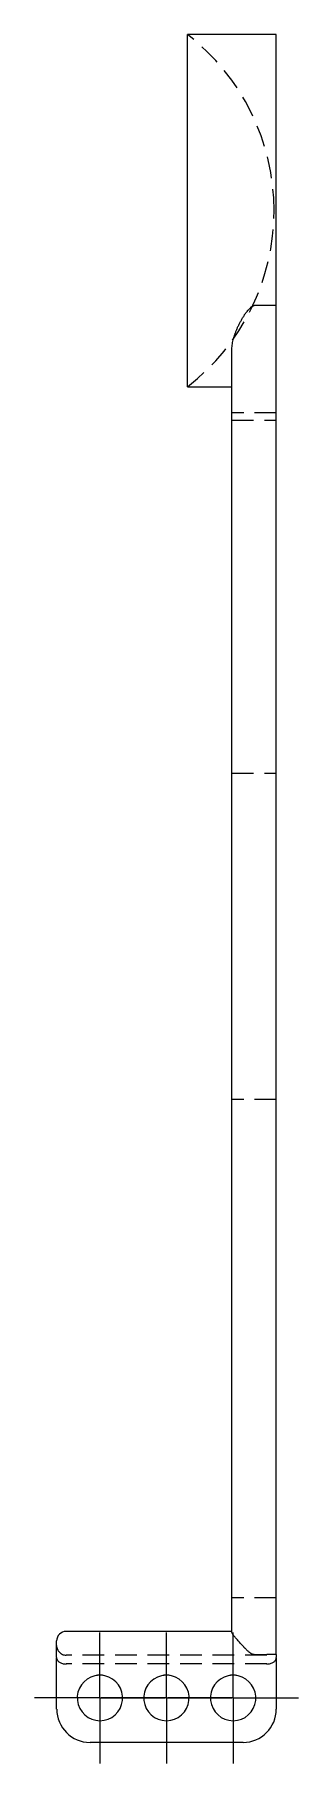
# Model space of a CAD drawing. Header units: millimetres. Extents: x 70 to 231, y 6 to 164.
# Drawn here: x 215.2 to 230.7, y 5.8 to 107 of the extents above.
import ezdxf

# ---------------------------------------------------------------- set-up
doc = ezdxf.new("R2010")
doc.units = ezdxf.units.MM
doc.linetypes.add('HIDDEN', pattern=[1.905, 1.27, -0.635])
doc.layers.add('10', color=7, linetype='Continuous')

# ---------------------------------------------------------------- blocks, each defined once
blk = doc.blocks.new('SW_CENTERMARKSYMBOL_1')
at = {"layer": '10', "color": 0}
for p, q in [((0, 2.5), (0, 3.83)), ((0, 0), (0, 2.5)), ((-2.5, 0), (-3.83, 0)), ((0, 0), (-2.5, 0)), ((0, 0), (0, -2.5)), ((0, 0), (2.5, 0)), ((2.5, 0), (3.83, 0)), ((0, -2.5), (0, -3.83))]:
    blk.add_line(p, q, dxfattribs=at)
blk = doc.blocks.new('SW_CENTERMARKSYMBOL_2')
at = {"layer": '10', "color": 0}
for p, q in [((0, 2.5), (0, 3.83)), ((0, 0), (0, 2.5)), ((-2.5, 0), (-3.83, 0)), ((0, 0), (-2.5, 0)), ((0, 0), (0, -2.5)), ((0, 0), (2.5, 0)), ((2.5, 0), (3.83, 0)), ((0, -2.5), (0, -3.83))]:
    blk.add_line(p, q, dxfattribs=at)
blk = doc.blocks.new('SW_CENTERMARKSYMBOL_3')
at = {"layer": '10', "color": 0}
for p, q in [((0, 2.5), (0, 3.83)), ((0, 0), (0, 2.5)), ((-2.5, 0), (-3.83, 0)), ((0, 0), (-2.5, 0)), ((0, 0), (0, -2.5)), ((0, 0), (2.5, 0)), ((2.5, 0), (3.83, 0)), ((0, -2.5), (0, -3.83))]:
    blk.add_line(p, q, dxfattribs=at)

msp = doc.modelspace()

# ---------------------------------------------------------------- linework, layer by layer
at = {"color": 7, "linetype": 'Continuous', "lineweight": 25}
for p, q in [((229.41, 107), (224.21, 107)), ((224.21, 96.69), (224.21, 107)), ((229.41, 91.13), (229.41, 107)), ((224.21, 86.38), (224.21, 96.69)), ((229.41, 91.13), (228.11, 91.13)), ((224.21, 86.38), (226.81, 86.38)), ((226.81, 13.5), (217.09, 13.5)), ((216.53, 11.98), (216.53, 12.94)), ((216.53, 10.9), (216.53, 11.93)), ((228.11, 12.14), (228.85, 12.14)), ((229.41, 12.14), (228.85, 12.14)), ((229.41, 12.14), (229.41, 11.98)), ((229.41, 11.93), (229.41, 10.9)), ((216.53, 8.95), (216.53, 10.9)), ((229.41, 10.9), (229.41, 8.95)), ((227.46, 7), (218.49, 7))]:
    msp.add_line(p, q, dxfattribs=at)
at = {"color": 7, "linetype": 'HIDDEN', "lineweight": 18}
for p, q in [((229.41, 84.86), (226.81, 84.86)), ((226.81, 84.43), (229.41, 84.43)), ((226.81, 63.76), (229.41, 63.76)), ((229.41, 44.65), (226.81, 44.65)), ((229.41, 15.46), (226.81, 15.46)), ((228.85, 12.11), (217.09, 12.11)), ((228.85, 11.59), (217.09, 11.59))]:
    msp.add_line(p, q, dxfattribs=at)
at = {"color": 7, "linetype": 'HIDDEN', "lineweight": 18, "flags": 128}
for points in [[(218.95, 10.93), (218.9, 10.92), (218.78, 10.9)], [(219.36, 10.9), (219.24, 10.92), (219.11, 10.93)], [(222.86, 10.93), (222.81, 10.92), (222.68, 10.9)], [(223.27, 10.9), (223.14, 10.92), (223.01, 10.93)], [(226.76, 10.93), (226.71, 10.92), (226.58, 10.9)], [(227.17, 10.9), (227.04, 10.92), (226.91, 10.93)]]:
    msp.add_lwpolyline(points, dxfattribs=at)
at = {"color": 7, "linetype": 'HIDDEN', "lineweight": 18}
for centre, radius, start, end in [((216.27, 96.69), 13.01, 0, 52.4105), ((216.27, 96.69), 13.01, 307.5895, 0), ((217.09, 12.67), 0.559, 180, 270)]:
    msp.add_arc(centre, radius, start, end, dxfattribs=at)
at = {"color": 7, "linetype": 'Continuous', "lineweight": 25}
for centre, radius, start, end in [((217.09, 12.94), 0.559, 90, 180), ((219.07, 9.6), 1.33, 102.6804, 77.3196), ((222.97, 9.6), 1.33, 102.6804, 77.3196), ((226.88, 9.6), 1.33, 102.6804, 77.3196), ((218.49, 8.95), 1.95, 180, 270), ((227.46, 8.95), 1.95, 270, 0)]:
    msp.add_arc(centre, radius, start, end, dxfattribs=at)
at = {"color": 7, "linetype": 'HIDDEN', "lineweight": 18}
for centre, start_param, end_param in [((217.09, 11.97), 3.155455, 4.712389), ((228.85, 11.97), 4.712389, 6.269323)]:
    msp.add_ellipse(centre, major_axis=(0.559, 0), ratio=0.683204, start_param=start_param, end_param=end_param, dxfattribs=at)
at = {"color": 7, "linetype": 'Continuous', "lineweight": 25}
for points, knots in [([(226.81, 88.59), (226.81, 88.64), (226.81, 88.69), (226.82, 88.79), (226.83, 88.84), (226.84, 88.94), (226.85, 88.99), (226.88, 89.1), (226.9, 89.21), (226.94, 89.31), (226.96, 89.39), (226.97, 89.42), (226.99, 89.46), (226.99, 89.48), (227, 89.5), (227.03, 89.57), (227.08, 89.7), (227.12, 89.81), (227.17, 89.92), (227.2, 89.98), (227.26, 90.09), (227.29, 90.14), (227.35, 90.26), (227.38, 90.31), (227.43, 90.4), (227.46, 90.45), (227.5, 90.51), (227.53, 90.55), (227.54, 90.57), (227.55, 90.6), (227.56, 90.61), (227.59, 90.65), (227.61, 90.68), (227.65, 90.74), (227.67, 90.76), (227.71, 90.8), (227.72, 90.82), (227.74, 90.85), (227.76, 90.87), (227.8, 90.91), (227.82, 90.94), (227.85, 90.96), (227.86, 90.98), (227.89, 91), (227.9, 91.01), (227.92, 91.03), (227.93, 91.04), (227.94, 91.05), (227.95, 91.05), (227.96, 91.07), (227.97, 91.07), (227.99, 91.08), (227.99, 91.09), (228.01, 91.1), (228.02, 91.1), (228.03, 91.11), (228.04, 91.11), (228.04, 91.11), (228.05, 91.12), (228.05, 91.12), (228.06, 91.12), (228.07, 91.12), (228.09, 91.13), (228.09, 91.13), (228.1, 91.13), (228.11, 91.13), (228.11, 91.13)], [0, 0, 0, 0, 0.000363219, 0.000363219, 0.000726439, 0.000726439, 0.001089658, 0.001089658, 0.001452877, 0.001816097, 0.001816097, 0.001997707, 0.001997707, 0.002088511, 0.002088511, 0.002179316, 0.002542536, 0.002905755, 0.002905755, 0.003268974, 0.003268974, 0.003632194, 0.003632194, 0.003995413, 0.003995413, 0.004177023, 0.004358632, 0.004358632, 0.004449437, 0.004449437, 0.004540242, 0.004540242, 0.004721852, 0.004721852, 0.004903462, 0.004903462, 0.004994266, 0.004994266, 0.005085071, 0.005175876, 0.005266681, 0.005266681, 0.005357486, 0.005357486, 0.005448291, 0.005448291, 0.005493693, 0.005493693, 0.005539095, 0.005539095, 0.005584498, 0.005584498, 0.0056299, 0.0056299, 0.005675303, 0.005675303, 0.005698004, 0.005709355, 0.005709355, 0.005720705, 0.005720705, 0.005766108, 0.005766108, 0.005788809, 0.005788809, 0.00581151, 0.00581151, 0.00581151, 0.00581151]), ([(229.41, 12.14), (229.41, 27.01), (229.41, 63.91), (229.41, 89.94), (229.41, 91.13)], [0, 0, 0, 0, 0.5700847, 0.946075, 0.946075, 0.946075, 0.946075]), ([(226.81, 13.46), (226.81, 13.84), (226.81, 14.6), (226.81, 15.74), (226.81, 16.89), (226.81, 17.66), (226.81, 18.81), (226.81, 19.58), (226.81, 21.12), (226.81, 21.9), (226.81, 23.44), (226.81, 24.22), (226.81, 25.78), (226.81, 26.55), (226.81, 28.12), (226.81, 28.9), (226.81, 30.46), (226.81, 32.03), (226.81, 33.61), (226.81, 34.49), (226.81, 34.59), (226.81, 34.79), (226.81, 35.08), (226.81, 35.77), (226.81, 36.37), (226.81, 37.55), (226.81, 39.13), (226.81, 41.5), (226.81, 43.87), (226.81, 46.24), (226.81, 48.61), (226.81, 50.98), (226.81, 53.35), (226.81, 54.93), (226.81, 56.51), (226.81, 57.3), (226.81, 58.89), (226.81, 59.68), (226.81, 61.26), (226.81, 62.05), (226.81, 63.64), (226.81, 64.43), (226.81, 66.01), (226.81, 66.81), (226.81, 67.7), (226.81, 67.8), (226.81, 67.99), (226.81, 68.29), (226.81, 68.98), (226.81, 69.58), (226.81, 70.76), (226.81, 72.33), (226.81, 73.9), (226.81, 75.47), (226.81, 76.25), (226.81, 77.81), (226.81, 78.58), (226.81, 79.75), (226.81, 80.52), (226.81, 81.68), (226.81, 82.46), (226.81, 83.23), (226.81, 83.61), (226.81, 84.38), (226.81, 84.77), (226.81, 85.34), (226.81, 85.54), (226.81, 85.92), (226.81, 86.11), (226.81, 86.69), (226.81, 87.07), (226.81, 87.64), (226.81, 87.83), (226.81, 88.21), (226.81, 88.4), (226.81, 88.59)], [0, 0, 0, 0, 0.0018295, 0.0036591, 0.0054886, 0.0073181, 0.0073181, 0.0109772, 0.0109772, 0.0146363, 0.0146363, 0.0182954, 0.0182954, 0.0219544, 0.0219544, 0.0256135, 0.0256135, 0.0292726, 0.0329317, 0.0329317, 0.0333891, 0.0333891, 0.0338464, 0.0347612, 0.0365907, 0.0365907, 0.0402498, 0.0439089, 0.047568, 0.051227, 0.0548861, 0.0585452, 0.0622043, 0.0658633, 0.0658633, 0.0695224, 0.0695224, 0.0731815, 0.0731815, 0.0768406, 0.0768406, 0.0804996, 0.0804996, 0.0841587, 0.0841587, 0.0846161, 0.0846161, 0.0850735, 0.0859882, 0.0878178, 0.0878178, 0.0914769, 0.0951359, 0.0951359, 0.098795, 0.098795, 0.1024541, 0.1024541, 0.1042836, 0.1061132, 0.1079427, 0.1079427, 0.1097722, 0.1097722, 0.1116018, 0.1116018, 0.1125165, 0.1125165, 0.1134313, 0.1134313, 0.1152608, 0.1152608, 0.1161756, 0.1161756, 0.1170904, 0.1170904, 0.1170904, 0.1170904]), ([(228.11, 12.14), (228.1, 12.14), (228.08, 12.14), (228.05, 12.14), (228.04, 12.15), (228.02, 12.15), (228.02, 12.15), (228.01, 12.16), (228, 12.16), (227.99, 12.17), (227.97, 12.17), (227.96, 12.18), (227.94, 12.19), (227.93, 12.2), (227.91, 12.21), (227.9, 12.22), (227.89, 12.23), (227.88, 12.24), (227.85, 12.26), (227.83, 12.27), (227.8, 12.3), (227.78, 12.32), (227.74, 12.35), (227.72, 12.37), (227.68, 12.41), (227.66, 12.43), (227.63, 12.46), (227.61, 12.48), (227.58, 12.51), (227.58, 12.52), (227.56, 12.53), (227.53, 12.56), (227.51, 12.59), (227.46, 12.64), (227.43, 12.68), (227.36, 12.74), (227.33, 12.78), (227.27, 12.84), (227.24, 12.88), (227.19, 12.94), (227.16, 12.97), (227.12, 13.02), (227.11, 13.03), (227.09, 13.05), (227.08, 13.06), (227.07, 13.07), (227.04, 13.11), (227.01, 13.14), (226.97, 13.2), (226.95, 13.22), (226.91, 13.27), (226.9, 13.29), (226.88, 13.32), (226.87, 13.32), (226.87, 13.33), (226.86, 13.34), (226.85, 13.35), (226.85, 13.36), (226.83, 13.39), (226.83, 13.4), (226.81, 13.43), (226.81, 13.45), (226.81, 13.46)], [0, 0, 0, 0, 0.000066532, 0.000066532, 0.000133064, 0.000133064, 0.000149697, 0.000149697, 0.00016633, 0.000199596, 0.000199596, 0.000266128, 0.000266128, 0.00033266, 0.00033266, 0.000365926, 0.000365926, 0.000399192, 0.000465724, 0.000532257, 0.000532257, 0.000665321, 0.000665321, 0.000798385, 0.000798385, 0.000931449, 0.000931449, 0.001064513, 0.001064513, 0.001131045, 0.001131045, 0.001197577, 0.001330641, 0.001330641, 0.00159677, 0.00159677, 0.001862898, 0.001862898, 0.002129026, 0.002129026, 0.002395154, 0.002395154, 0.002528219, 0.002528219, 0.002594751, 0.002594751, 0.002661283, 0.002927411, 0.002927411, 0.003193539, 0.003193539, 0.003459667, 0.003459667, 0.0035262, 0.0035262, 0.003592732, 0.003592732, 0.003725796, 0.003725796, 0.003991924, 0.003991924, 0.004258052, 0.004258052, 0.004258052, 0.004258052])]:
    msp.add_open_spline(points, degree=3, knots=knots, dxfattribs=at)
for points in [[(216.53, 11.98), (216.53, 11.97), (216.53, 11.97), (216.53, 11.96)], [(216.53, 11.96), (216.53, 11.95), (216.53, 11.94), (216.53, 11.93)], [(229.41, 11.96), (229.41, 11.97), (229.41, 11.97), (229.41, 11.98)], [(229.41, 11.93), (229.41, 11.94), (229.41, 11.95), (229.41, 11.96)], [(219.36, 10.9), (219.17, 10.95), (218.97, 10.95), (218.78, 10.9)], [(223.27, 10.9), (223.07, 10.95), (222.87, 10.95), (222.68, 10.9)], [(227.17, 10.9), (226.98, 10.95), (226.78, 10.95), (226.58, 10.9)]]:
    msp.add_open_spline(points, degree=3, dxfattribs=at)

# ---------------------------------------------------------------- block references
at = {"layer": '10'}
for name, p in [('SW_CENTERMARKSYMBOL_2', (219.07, 9.6)), ('SW_CENTERMARKSYMBOL_3', (222.97, 9.6)), ('SW_CENTERMARKSYMBOL_1', (226.88, 9.6))]:
    msp.add_blockref(name, p, dxfattribs=at)

doc.saveas('drawing.dxf')
